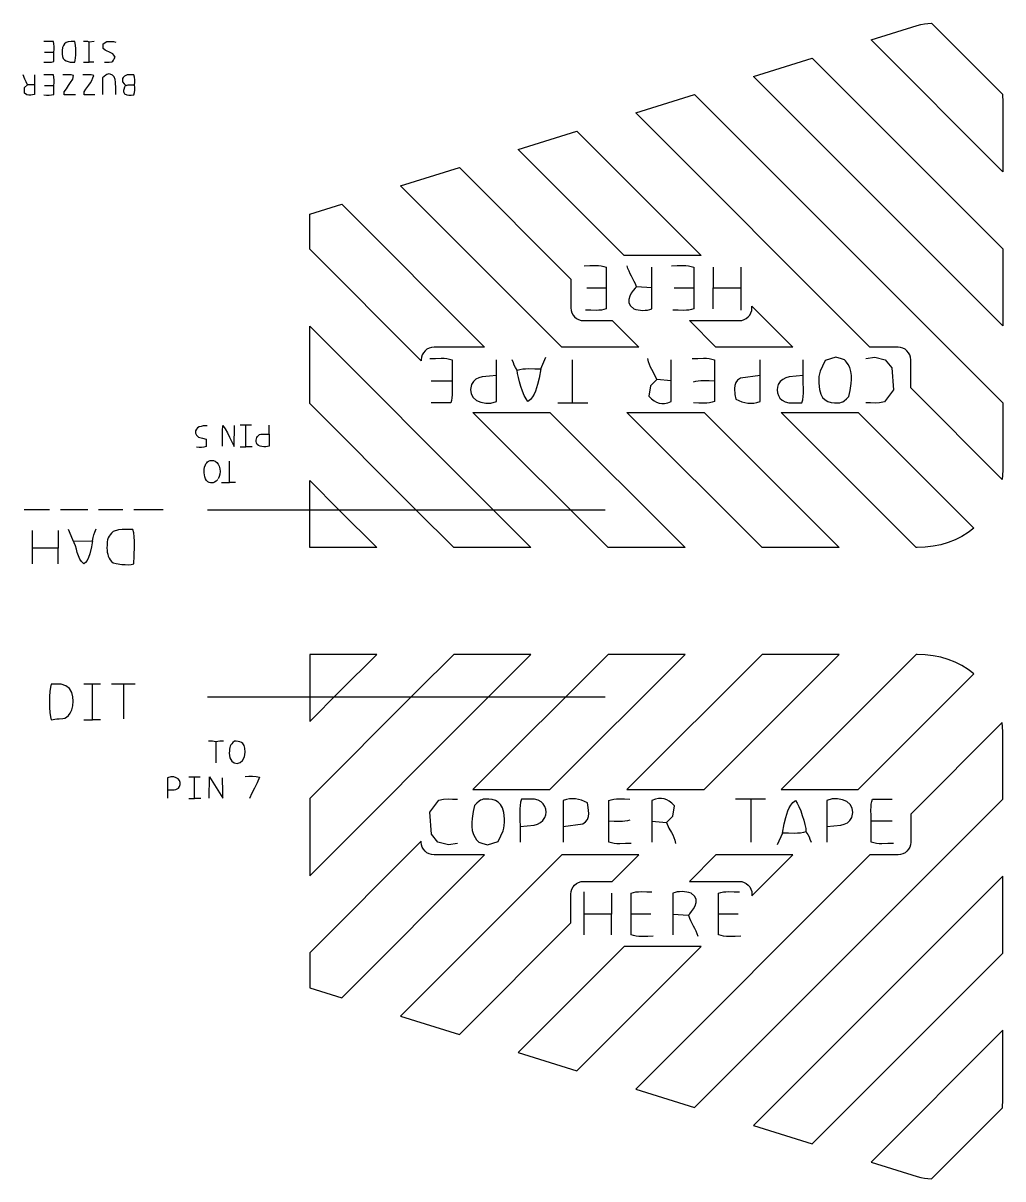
# Model space of a CAD drawing. Extents: x -117 to 9, y -90 to -9.
# Drawn here: x -55 to 8.6, y -86 to -11 of the extents above; entities that cross this region are included whole.
import ezdxf

# ---------------------------------------------------------------- set-up
doc = ezdxf.new("R2010")
doc.units = 0
doc.layers.add('LINE-ART', color=7, linetype='CONTINUOUS')

msp = doc.modelspace()

# ---------------------------------------------------------------- linework, layer by layer
at = {"layer": 'LINE-ART', "color": 250}
for points in [[(8.6041, -20.6837), (0.0526, -12.1322), (3.0416, -11.2046), (3.2758, -11.1405), (3.5087, -11.0935), (3.7399, -11.0631), (3.9692, -11.0488), (8.5692, -15.6488), (8.6041, -16.2046), (8.6041, -20.6837)], [(-52.4259, -13.0529), (-52.4064, -13.2189), (-52.3517, -13.3464), (-52.2677, -13.4402), (-52.16, -13.5057), (-52.0344, -13.5477), (-51.8968, -13.5714), (-51.7529, -13.5819), (-51.6084, -13.5843), (-51.5793, -13.4701), (-51.5585, -13.3093), (-51.546, -13.1173), (-51.5419, -12.9099), (-51.546, -12.7024), (-51.5585, -12.5105), (-51.5793, -12.3497), (-51.6084, -12.2355), (-51.8408, -12.2428), (-52.026, -12.2679), (-52.169, -12.3154), (-52.2748, -12.39), (-52.3484, -12.4963), (-52.3948, -12.6392), (-52.419, -12.8231), (-52.4259, -13.0529)], [(-3.7633, -13.3163), (8.6041, -25.6837), (8.6041, -30.6837), (-7.5791, -14.5005), (-3.7633, -13.3163)], [(-11.395, -15.6846), (8.6041, -35.6837), (8.6041, -40.0672), (8.5667, -40.6463), (2.6244, -34.704), (2.6244, -32.8842), (2.6076, -32.7185), (2.5593, -32.564), (2.4831, -32.4239), (2.3822, -32.3018), (2.26, -32.2008), (2.1199, -32.1246), (1.9654, -32.0763), (1.7997, -32.0595), (-0.0201, -32.0595), (-15.2108, -16.8688), (-11.395, -15.6846)], [(-19.0266, -18.053), (-10.9692, -26.1104), (-15.9692, -26.1104), (-22.8425, -19.2371), (-19.0266, -18.053)], [(-26.6583, -20.4213), (-19.4249, -27.6547), (-19.4249, -29.5192), (-19.4081, -29.6849), (-19.3598, -29.8394), (-19.2836, -29.9795), (-19.1827, -30.1017), (-19.0605, -30.2026), (-18.9204, -30.2788), (-18.7659, -30.3271), (-18.6002, -30.3439), (-16.7357, -30.3439), (-15.0201, -32.0595), (-20.0201, -32.0595), (-30.4742, -21.6054), (-26.6583, -20.4213)], [(-34.29, -22.7896), (-25.0201, -32.0595), (-28.301, -32.0595), (-28.4667, -32.0763), (-28.6212, -32.1246), (-28.7613, -32.2008), (-28.8835, -32.3018), (-28.9844, -32.4239), (-29.0606, -32.564), (-29.1089, -32.7185), (-29.1257, -32.8842), (-29.1257, -32.9539), (-36.3685, -25.7111), (-36.3685, -23.4346), (-34.29, -22.7896)], [(-7.6763, -29.4033), (-5.0201, -32.0595), (-10.0201, -32.0595), (-11.7357, -30.3439), (-8.501, -30.3439), (-8.3353, -30.3271), (-8.1808, -30.2788), (-8.0407, -30.2026), (-7.9186, -30.1017), (-7.8176, -29.9795), (-7.7414, -29.8394), (-7.6931, -29.6849), (-7.6763, -29.5192), (-7.6763, -29.4033)], [(-36.3685, -30.7111), (-24.4321, -42.6475), (-22.0124, -45.0672), (-27.0124, -45.0672), (-29.4321, -42.6475), (-36.3685, -35.7111), (-36.3685, -30.7111)], [(-1.3953, -35.2544), (-1.3145, -34.871), (-1.2371, -34.4128), (-1.2175, -34.1651), (-1.22, -33.91), (-1.2519, -33.6515), (-1.3202, -33.3933), (-1.4433, -33.1818), (-1.5319, -33.0372), (-1.6022, -32.9441), (-1.6702, -32.8871), (-1.8639, -32.8204), (-2.2419, -32.7144), (-2.9301, -32.9359), (-3.1095, -33.2916), (-3.2474, -33.6196), (-3.2964, -33.79), (-3.3298, -33.9736), (-3.3458, -34.1773), (-3.3426, -34.4077), (-3.2974, -34.7995), (-3.2121, -35.1017), (-3.0905, -35.3257), (-2.9366, -35.4832), (-2.754, -35.5856), (-2.5465, -35.6445), (-2.3181, -35.6714), (-2.0725, -35.6778), (-1.9653, -35.6682), (-1.8692, -35.6411), (-1.7818, -35.5992), (-1.7009, -35.5448), (-1.5491, -35.4091), (-1.3953, -35.2544)], [(-20.7866, -36.293), (-12.0124, -45.0672), (-17.0124, -45.0672), (-25.7866, -36.293), (-20.7866, -36.293)], [(-10.7866, -36.293), (-2.0124, -45.0672), (-7.0124, -45.0672), (-15.7866, -36.293), (-10.7866, -36.293)], [(-0.7866, -36.293), (6.7258, -43.8054), (6.3431, -44.0847), (5.9337, -44.3333), (5.4998, -44.5492), (5.0437, -44.7303), (4.5676, -44.8747), (4.0737, -44.9803), (3.5643, -45.0451), (3.0416, -45.0672), (2.9876, -45.0672), (-5.7866, -36.293), (-0.7866, -36.293)], [(-34.4321, -42.6475), (-32.0124, -45.0672), (-36.3685, -45.0672), (-36.3685, -42.6475), (-36.3685, -40.7111), (-34.4321, -42.6475)], [(-49.1177, -44.0268), (-49.2263, -44.1371), (-49.3149, -44.2355), (-49.385, -44.3314), (-49.4384, -44.4342), (-49.477, -44.5532), (-49.5024, -44.6978), (-49.5163, -44.8774), (-49.5206, -45.1014), (-49.5156, -45.229), (-49.4999, -45.361), (-49.4724, -45.4937), (-49.4319, -45.6236), (-49.3773, -45.7469), (-49.3075, -45.8601), (-49.2213, -45.9596), (-49.1177, -46.0417), (-48.9264, -46.097), (-48.5605, -46.1532), (-48.3488, -46.1691), (-48.1374, -46.1704), (-47.9412, -46.152), (-47.7746, -46.1089), (-47.7597, -45.588), (-47.7405, -44.9617), (-47.7412, -44.6481), (-47.7552, -44.3549), (-47.7871, -44.0979), (-47.8418, -43.8925), (-48.2826, -43.8853), (-48.543, -43.8845), (-48.7718, -43.9212), (-49.1177, -44.0268)], [(-34.4321, -54.4045), (-32.0124, -51.9848), (-36.3685, -51.9848), (-36.3685, -54.4045), (-36.3685, -56.3409), (-34.4321, -54.4045)], [(-36.3685, -66.3409), (-24.4321, -54.4045), (-22.0124, -51.9848), (-27.0124, -51.9848), (-29.4321, -54.4045), (-36.3685, -61.3409), (-36.3685, -66.3409)], [(-20.7866, -60.759), (-12.0124, -51.9848), (-17.0124, -51.9848), (-25.7866, -60.759), (-20.7866, -60.759)], [(-10.7866, -60.759), (-2.0124, -51.9848), (-7.0124, -51.9848), (-15.7866, -60.759), (-10.7866, -60.759)], [(-0.7866, -60.759), (6.7258, -53.2466), (6.3431, -52.9673), (5.9337, -52.7187), (5.4998, -52.5028), (5.0437, -52.3217), (4.5676, -52.1773), (4.0737, -52.0717), (3.5643, -52.0069), (3.0416, -51.9848), (2.9876, -51.9848), (-5.7866, -60.759), (-0.7866, -60.759)], [(-53.1334, -53.9194), (-53.1844, -54.1176), (-53.2208, -54.3947), (-53.2426, -54.7245), (-53.2499, -55.0805), (-53.2426, -55.4365), (-53.2208, -55.7663), (-53.1844, -56.0434), (-53.1334, -56.2416), (-52.7705, -56.1688), (-52.6105, -56.1671), (-52.3873, -56.1523), (-52.2637, -56.1184), (-52.1381, -56.0551), (-52.0153, -55.954), (-51.8999, -55.8062), (-51.7959, -55.5873), (-51.7273, -55.3208), (-51.7015, -55.0281), (-51.7261, -54.7306), (-51.8088, -54.4495), (-51.957, -54.2064), (-52.1782, -54.0226), (-52.4802, -53.9194), (-53.1334, -53.9194)], [(-11.395, -81.3674), (8.6041, -61.3683), (8.6041, -56.9848), (8.5667, -56.4057), (2.6244, -62.348), (2.6244, -64.1678), (2.6076, -64.3335), (2.5593, -64.488), (2.4831, -64.6281), (2.3822, -64.7503), (2.26, -64.8512), (2.1199, -64.9274), (1.9654, -64.9757), (1.7997, -64.9925), (-0.0201, -64.9925), (-15.2108, -80.1832), (-11.395, -81.3674)], [(-41.2562, -57.624), (-41.3517, -57.7038), (-41.4269, -57.7784), (-41.4843, -57.8528), (-41.526, -57.9323), (-41.5544, -58.0217), (-41.5719, -58.1262), (-41.5807, -58.2507), (-41.5831, -58.4005), (-41.5392, -58.7), (-41.4235, -58.9096), (-41.2598, -59.0301), (-41.0723, -59.062), (-40.8847, -59.0062), (-40.721, -58.8633), (-40.6053, -58.6339), (-40.5614, -58.3188), (-40.5785, -58.0768), (-40.6261, -57.8985), (-40.6989, -57.7742), (-40.7918, -57.6943), (-40.8992, -57.649), (-41.016, -57.6287), (-41.1367, -57.6235), (-41.2562, -57.624)], [(-25.6751, -61.7976), (-25.7559, -62.181), (-25.8333, -62.6392), (-25.8529, -62.8869), (-25.8504, -63.142), (-25.8185, -63.4005), (-25.7502, -63.6587), (-25.6271, -63.8702), (-25.5385, -64.0148), (-25.4682, -64.1079), (-25.4002, -64.1649), (-25.2065, -64.2316), (-24.8285, -64.3376), (-24.1403, -64.1161), (-23.9609, -63.7604), (-23.823, -63.4324), (-23.774, -63.262), (-23.7406, -63.0784), (-23.7246, -62.8747), (-23.7278, -62.6443), (-23.773, -62.2525), (-23.8583, -61.9503), (-23.9799, -61.7263), (-24.1338, -61.5688), (-24.3164, -61.4664), (-24.5239, -61.4075), (-24.7523, -61.3806), (-24.9979, -61.3742), (-25.1051, -61.3838), (-25.2012, -61.4109), (-25.2886, -61.4528), (-25.3695, -61.5072), (-25.5213, -61.6429), (-25.6751, -61.7976)], [(-34.29, -74.2624), (-25.0201, -64.9925), (-28.301, -64.9925), (-28.4667, -64.9757), (-28.6212, -64.9274), (-28.7613, -64.8512), (-28.8835, -64.7503), (-28.9844, -64.6281), (-29.0606, -64.488), (-29.1089, -64.3335), (-29.1257, -64.1678), (-29.1257, -64.0981), (-36.3685, -71.3409), (-36.3685, -73.6174), (-34.29, -74.2624)], [(-26.6583, -76.6307), (-19.4249, -69.3973), (-19.4249, -67.5328), (-19.4081, -67.3671), (-19.3598, -67.2126), (-19.2836, -67.0725), (-19.1827, -66.9504), (-19.0605, -66.8494), (-18.9204, -66.7732), (-18.7659, -66.7249), (-18.6002, -66.7081), (-16.7357, -66.7081), (-15.0201, -64.9925), (-20.0201, -64.9925), (-30.4742, -75.4466), (-26.6583, -76.6307)], [(-7.6763, -67.6487), (-5.0201, -64.9925), (-10.0201, -64.9925), (-11.7357, -66.7081), (-8.501, -66.7081), (-8.3353, -66.7249), (-8.1808, -66.7732), (-8.0407, -66.8494), (-7.9186, -66.9504), (-7.8176, -67.0725), (-7.7414, -67.2126), (-7.6931, -67.3671), (-7.6763, -67.5328), (-7.6763, -67.6487)], [(-3.7633, -83.7357), (8.6041, -71.3683), (8.6041, -66.3683), (-7.5791, -82.5515), (-3.7633, -83.7357)], [(-19.0266, -78.999), (-10.9692, -70.9416), (-15.9692, -70.9416), (-22.8425, -77.8149), (-19.0266, -78.999)], [(8.6041, -76.3683), (0.0526, -84.9198), (3.0416, -85.8474), (3.2758, -85.9115), (3.5087, -85.9585), (3.7399, -85.9889), (3.9692, -86.0032), (8.5692, -81.4032), (8.6041, -80.8474), (8.6041, -76.3683)]]:
    msp.add_lwpolyline(points, close=True, dxfattribs=at)
for points in [[(-53.5702, -12.9303), (-52.9571, -12.9303), (-52.9528, -12.7545), (-52.949, -12.5723), (-52.9595, -12.3954), (-52.9981, -12.2355), (-53.6112, -12.2355)], [(-51.0361, -13.5843), (-50.6682, -13.5843), (-50.6682, -12.2764), (-50.7682, -12.2436), (-50.8446, -12.2325), (-50.9248, -12.2331), (-51.0361, -12.2355)], [(-50.3413, -12.2355), (-50.6682, -12.2764)], [(-49.6874, -13.5843), (-49.3822, -13.582), (-49.2056, -13.551), (-49.1463, -13.5134), (-49.0962, -13.4549), (-49.0475, -13.3711), (-48.9926, -13.2573), (-49.0679, -13.128), (-49.1438, -13.0435), (-49.2229, -12.9895), (-49.3083, -12.9521), (-49.4027, -12.917), (-49.5091, -12.8702), (-49.6303, -12.7976), (-49.7691, -12.6851), (-49.7691, -12.399), (-49.5238, -12.2355), (-49.3738, -12.2325), (-49.2269, -12.2308), (-49.0855, -12.2417), (-48.9516, -12.2764)], [(-53.6112, -13.5843), (-53.4449, -13.5881), (-53.2738, -13.591), (-53.1079, -13.5803), (-52.9571, -13.5434), (-52.9571, -12.9303)], [(-50.3822, -13.5843), (-50.6682, -13.5843)], [(-54.2243, -14.4017), (-54.2243, -15.0557), (-54.6738, -15.0557), (-54.7555, -14.8513), (-54.8373, -14.6878), (-54.9599, -14.4017)], [(-53.5702, -15.0965), (-52.9571, -15.0965), (-52.9528, -14.9206), (-52.949, -14.7384), (-52.9595, -14.5615), (-52.9981, -14.4017), (-53.6112, -14.4017)], [(-51.5676, -15.7096), (-52.3033, -15.7096), (-52.3033, -15.5053), (-52.1537, -15.3034), (-52.0171, -15.0966), (-51.8805, -14.8897), (-51.7309, -14.6878), (-51.6902, -14.4426), (-51.85, -14.404), (-52.0268, -14.3935), (-52.2091, -14.3974), (-52.3849, -14.4017)], [(-50.3005, -15.7096), (-50.9953, -15.7096), (-50.9953, -15.5053), (-50.8851, -15.3221), (-50.6964, -15.0671), (-50.596, -14.9205), (-50.5039, -14.7655), (-50.4295, -14.6051), (-50.3822, -14.4426), (-50.542, -14.404), (-50.7189, -14.3935), (-50.9012, -14.3974), (-51.0771, -14.4017)], [(-48.9516, -15.6687), (-48.9428, -15.2906), (-48.9585, -14.8822), (-48.9952, -14.6962), (-49.0617, -14.5382), (-49.1659, -14.42), (-49.3156, -14.3533), (-49.3927, -14.346), (-49.4645, -14.3557), (-49.5316, -14.3795), (-49.5943, -14.4144), (-49.7083, -14.5058), (-49.81, -14.606), (-49.81, -15.6687)], [(-48.2159, -14.4017), (-48.3795, -14.4834), (-48.4703, -14.5842), (-48.5045, -14.6415), (-48.5068, -14.7117), (-48.5021, -14.8513), (-48.3969, -14.9776), (-48.3356, -15.0572), (-48.3049, -15.0779), (-48.2656, -15.085), (-48.2108, -15.0778), (-48.1342, -15.0557), (-47.7255, -15.0557), (-47.7217, -14.8894), (-47.7188, -14.7183), (-47.7295, -14.5524), (-47.7664, -14.4017), (-48.2159, -14.4017)], [(-54.2243, -15.0557), (-54.2243, -15.6687), (-54.345, -15.7028), (-54.4603, -15.7138), (-54.5802, -15.7124), (-54.7146, -15.7096), (-54.8782, -15.587), (-54.8782, -15.2191), (-54.6738, -15.0557)], [(-53.6112, -15.7096), (-53.4449, -15.7134), (-53.2738, -15.7163), (-53.1079, -15.7056), (-52.9571, -15.6687), (-52.9571, -15.0965)], [(-48.3177, -15.0713), (-48.3719, -15.2044), (-48.4335, -15.3453), (-48.4515, -15.4169), (-48.4527, -15.4883), (-48.4307, -15.5589), (-48.3795, -15.6279), (-48.2289, -15.6938), (-48.0904, -15.716), (-47.9432, -15.7145), (-47.7664, -15.7096), (-47.7295, -15.5589), (-47.7188, -15.393), (-47.7217, -15.2219), (-47.7255, -15.0557)], [(-18.5632, -26.7878), (-18.1989, -26.7788), (-17.8214, -26.7708), (-17.6353, -26.7762), (-17.4549, -26.7925), (-17.2834, -26.8233), (-17.1238, -26.8723), (-17.1239, -28.2271)], [(-15.1765, -28.1424), (-15.2347, -27.9654), (-15.3087, -27.7963), (-15.3929, -27.6323), (-15.4817, -27.4705), (-15.5694, -27.3079), (-15.6503, -27.1419), (-15.7189, -26.9695), (-15.7693, -26.7878)], [(-14.1605, -28.2271), (-15.1765, -28.1424), (-15.2606, -28.244), (-15.3776, -28.3862), (-15.5021, -28.5598), (-15.6086, -28.7558), (-15.6717, -28.9651), (-15.6659, -29.1785), (-15.5658, -29.3871), (-15.3458, -29.5817), (-15.2046, -29.6217), (-15.0573, -29.6518), (-14.9061, -29.6714), (-14.7529, -29.6795), (-14.5997, -29.6755), (-14.4485, -29.6583), (-14.3015, -29.6273), (-14.1605, -29.5817), (-14.1605, -28.2271), (-14.1605, -26.8724)], [(-12.8905, -26.7878), (-12.5262, -26.7788), (-12.1487, -26.7708), (-11.9626, -26.7762), (-11.7823, -26.7925), (-11.6108, -26.8233), (-11.4512, -26.8723), (-11.4512, -28.2271)], [(-10.1812, -26.8724), (-10.1812, -28.2271)], [(-8.4032, -26.8723), (-8.4033, -28.2271)], [(-18.3938, -28.2271), (-17.1239, -28.2271), (-17.1239, -29.5817), (-17.2748, -29.6284), (-17.4361, -29.6582), (-17.6053, -29.6744), (-17.7797, -29.6803), (-18.1341, -29.6742), (-18.4785, -29.6663)], [(-12.7212, -28.227), (-11.4512, -28.2271), (-11.4512, -29.5817), (-11.6021, -29.6284), (-11.7634, -29.6582), (-11.9326, -29.6744), (-12.1071, -29.6803), (-12.4614, -29.6742), (-12.8058, -29.6664)], [(-10.1812, -29.5817), (-10.1812, -28.2271), (-8.4033, -28.2271), (-8.4032, -29.6664)], [(-28.5731, -32.7991), (-28.2088, -32.7901), (-27.8313, -32.7822), (-27.6452, -32.7875), (-27.4649, -32.8038), (-27.2934, -32.8347), (-27.1338, -32.8837), (-27.1338, -34.2384)], [(-24.2551, -33.8998), (-24.6993, -33.9372), (-25.1685, -33.9927), (-25.3876, -34.0534), (-25.5831, -34.1499), (-25.7451, -34.2928), (-25.8638, -34.4924), (-25.9376, -34.8135), (-25.8972, -35.0957), (-25.7604, -35.3323), (-25.5451, -35.5164), (-25.269, -35.6413), (-24.9501, -35.7002), (-24.6062, -35.6864), (-24.2552, -35.5931), (-24.2551, -33.8998), (-24.2551, -32.8838)], [(-22.9006, -33.5611), (-22.7322, -33.5097), (-22.5506, -33.4777), (-22.3591, -33.4612), (-22.1613, -33.4563), (-21.7607, -33.4662), (-21.3765, -33.4763), (-21.4825, -34.0659), (-21.595, -34.4848), (-21.7225, -34.91), (-21.8076, -35.1104), (-21.9152, -35.295), (-22.0516, -35.4578), (-22.2231, -35.5931), (-22.3323, -35.4229), (-22.4458, -35.1912), (-22.5579, -34.9168), (-22.6631, -34.6184), (-22.7556, -34.3148), (-22.8298, -34.0249), (-22.88, -33.7674), (-22.9006, -33.5611), (-23.0261, -33.3726), (-23.0976, -33.2281), (-23.1552, -33.0808), (-23.2391, -32.8838)], [(-21.3765, -33.4763), (-21.0378, -32.7143)], [(-19.3445, -32.8838), (-19.3445, -35.6777)], [(-13.8413, -34.1538), (-14.01, -33.7988), (-14.1757, -33.5054), (-14.2524, -33.358), (-14.3223, -33.1975), (-14.3834, -33.0144), (-14.4338, -32.7991)], [(-12.9099, -34.2383), (-13.8413, -34.1538), (-14.2672, -34.5739), (-14.3718, -35.251), (-14.1963, -35.4092), (-14.029, -35.5352), (-13.8648, -35.6286), (-13.6986, -35.689), (-13.5252, -35.7161), (-13.3393, -35.7094), (-13.1359, -35.6685), (-12.9098, -35.5931), (-12.9099, -34.2383), (-12.9098, -32.8837)], [(-11.5552, -32.7991), (-11.1909, -32.7901), (-10.8134, -32.7821), (-10.6273, -32.7875), (-10.4469, -32.8038), (-10.2754, -32.8347), (-10.1158, -32.8838), (-10.1158, -34.2383)], [(-7.1525, -33.8997), (-8.4233, -34.064), (-8.6048, -34.1961), (-8.7218, -34.3613), (-8.786, -34.5486), (-8.8088, -34.747), (-8.7763, -35.1334), (-8.7164, -35.4331), (-8.5276, -35.525), (-8.3366, -35.5998), (-8.1435, -35.6558), (-7.9485, -35.6912), (-7.7518, -35.7044), (-7.5534, -35.6936), (-7.3536, -35.6571), (-7.1525, -35.5931), (-7.1525, -33.8997), (-7.1525, -32.8837)], [(-4.3585, -33.8998), (-4.8082, -33.9391), (-5.267, -33.9952), (-5.4807, -34.0556), (-5.6737, -34.1516), (-5.8384, -34.2937), (-5.9672, -34.4923), (-6.0236, -34.6605), (-6.0423, -34.8406), (-6.0219, -35.0237), (-5.9611, -35.201), (-5.8588, -35.3639), (-5.7137, -35.5035), (-5.5245, -35.611), (-5.2899, -35.6777), (-4.4432, -35.6777), (-4.3848, -35.4832), (-4.3496, -35.2711), (-4.3326, -35.0463), (-4.3294, -34.8136), (-4.3449, -34.3437), (-4.3585, -33.8998), (-4.3585, -32.8838)], [(-0.2945, -32.7991), (0.298, -32.7137), (0.9762, -32.8811), (1.3963, -33.3938), (1.5028, -34.8302), (0.9147, -35.6115), (0.6092, -35.6691), (0.3187, -35.6866), (0.0239, -35.6831), (-0.2945, -35.6777)], [(-28.4885, -34.2383), (-27.1338, -34.2384), (-27.1248, -34.6027), (-27.1169, -34.9802), (-27.1223, -35.1663), (-27.1386, -35.3467), (-27.1695, -35.5182), (-27.2185, -35.6778), (-28.4885, -35.6777)], [(-11.4705, -34.323), (-11.3196, -34.2763), (-11.1583, -34.2465), (-10.9891, -34.2304), (-10.8146, -34.2245), (-10.4602, -34.2305), (-10.1158, -34.2383), (-10.1159, -35.5931), (-10.2668, -35.6397), (-10.4281, -35.6695), (-10.5973, -35.6857), (-10.7717, -35.6916), (-11.1261, -35.6856), (-11.4705, -35.6778)], [(-20.2759, -35.6778), (-19.3445, -35.6777), (-18.3285, -35.6778)], [(-43.0244, -37.1636), (-43.1458, -37.1662), (-43.2766, -37.1768), (-43.4082, -37.1996), (-43.532, -37.239), (-43.6392, -37.299), (-43.7213, -37.3841), (-43.7696, -37.4984), (-43.7754, -37.6462), (-43.7136, -37.7644), (-43.6487, -37.8436), (-43.5786, -37.8931), (-43.5013, -37.9222), (-43.3166, -37.9567), (-43.0779, -38.0218), (-43.0779, -38.5045), (-43.2365, -38.5492), (-43.3879, -38.5636), (-43.5453, -38.5618), (-43.7217, -38.5581)], [(-42.0294, -38.4803), (-42.0321, -38.1894), (-42.0337, -37.8431), (-42.0242, -37.481), (-41.9937, -37.1422), (-41.8455, -37.3575), (-41.7093, -37.6204), (-41.571, -37.9072), (-41.4165, -38.1942), (-41.2654, -38.4992), (-41.2478, -37.1378)], [(-40.8851, -38.5211), (-40.5172, -38.5211), (-40.5172, -37.1315)], [(-40.1494, -37.1315), (-40.5172, -37.1315), (-40.8851, -37.1315)], [(-39.005, -37.7037), (-39.005, -38.4803), (-39.1035, -38.5089), (-39.219, -38.5258), (-39.3436, -38.5291), (-39.4692, -38.5169), (-39.5879, -38.4873), (-39.6916, -38.4385), (-39.7725, -38.3687), (-39.8224, -38.2759), (-39.8395, -38.1881), (-39.8394, -38.0988), (-39.8231, -38.0109), (-39.7918, -37.9277), (-39.7464, -37.8523), (-39.6879, -37.7877), (-39.6176, -37.7372), (-39.5363, -37.7037), (-39.005, -37.7037), (-39.005, -37.1315)], [(-40.1086, -38.5211), (-40.5172, -38.5211)], [(-42.3218, -40.6526), (-42.4249, -40.7463), (-42.5521, -40.8277), (-42.6254, -40.8557), (-42.7056, -40.8711), (-42.793, -40.8705), (-42.8878, -40.8509), (-42.9816, -40.8001), (-43.0592, -40.7161), (-43.1212, -40.6074), (-43.168, -40.4826), (-43.2002, -40.3501), (-43.2183, -40.2186), (-43.223, -40.0965), (-43.2147, -39.9925), (-43.1846, -39.8447), (-43.1334, -39.6991), (-43.0969, -39.6308), (-43.0514, -39.5674), (-42.9958, -39.5103), (-42.9287, -39.4611), (-42.834, -39.4208), (-42.7279, -39.407), (-42.6164, -39.421), (-42.5057, -39.4641), (-42.4019, -39.5374), (-42.3111, -39.6423), (-42.2394, -39.7799), (-42.193, -39.9516), (-42.1804, -40.1209), (-42.1965, -40.2899), (-42.2373, -40.4547), (-42.2986, -40.6112)], [(-42.0805, -40.8415), (-41.5799, -40.8509), (-41.5799, -39.4611)], [(-41.1712, -40.8509), (-41.5799, -40.8509)], [(-53.2458, -42.6075), (-54.8812, -42.6075)], [(-50.7528, -42.6075), (-52.5265, -42.6075)], [(-48.4922, -42.6075), (-50.0776, -42.6075)], [(-45.8733, -42.6075), (-47.7699, -42.6075)], [(-42.9925, -42.6075), (-17.2074, -42.6075)], [(-52.6772, -43.9599), (-52.6772, -45.1014), (-54.3562, -45.1014), (-54.3562, -43.9599)], [(-51.6895, -44.6456), (-50.4609, -44.6311), (-50.5307, -45.0062), (-50.6412, -45.4734), (-50.7152, -45.6968), (-50.8035, -45.8894), (-50.9075, -46.0334), (-51.0286, -46.1108), (-51.176, -45.975), (-51.2883, -45.8025), (-51.3746, -45.6034), (-51.4442, -45.3878), (-51.506, -45.1659), (-51.5693, -44.948), (-51.6433, -44.744), (-51.737, -44.5643), (-52.0056, -43.8925)], [(-50.4609, -44.6311), (-50.4124, -44.408), (-50.361, -44.2357), (-50.3009, -44.0673), (-50.2257, -43.8559)], [(-54.3562, -46.1089), (-54.3562, -45.1014)], [(-52.6772, -46.1089), (-52.6772, -45.1014)], [(-49.9408, -53.9194), (-51.029, -53.9194)], [(-51.029, -56.2416), (-50.4484, -56.2416), (-50.4484, -53.9194)], [(-47.6912, -53.9194), (-49.2149, -53.9194)], [(-48.4169, -56.1688), (-48.4169, -53.9194)], [(-42.9925, -54.7397), (-17.2074, -54.7397)], [(-49.9408, -56.2416), (-50.4484, -56.2416)], [(-42.4415, -59.0136), (-42.4415, -57.6648), (-42.5623, -57.6308), (-42.6776, -57.6198), (-42.7975, -57.6212), (-42.932, -57.624)], [(-41.951, -57.624), (-42.0855, -57.6212), (-42.2054, -57.6198), (-42.3208, -57.6308), (-42.4415, -57.6648)], [(-45.5887, -60.7711), (-45.3796, -60.7784), (-45.1606, -60.7735), (-45.0567, -60.754), (-44.9615, -60.7163), (-44.8787, -60.6556), (-44.812, -60.5668), (-44.7671, -60.4345), (-44.7703, -60.3006), (-44.818, -60.1744), (-44.9061, -60.0656), (-45.0311, -59.9836), (-45.189, -59.9381), (-45.3762, -59.9386), (-45.5887, -59.9946), (-45.5887, -60.7711), (-45.5887, -61.3025)], [(-43.4633, -59.9537), (-43.8311, -59.9537), (-44.1989, -59.9537)], [(-44.1989, -61.3433), (-43.8311, -61.3433), (-43.8311, -59.9537)], [(-42.891, -61.3025), (-42.8745, -59.9396), (-42.0107, -61.303), (-41.9937, -61.0159), (-42.0036, -60.6448), (-42.0225, -60.2757), (-42.0328, -59.9946)], [(-40.5566, -59.9004), (-40.3216, -59.895), (-40.0798, -59.891), (-39.8453, -59.9061), (-39.6322, -59.9583), (-39.7778, -60.3193), (-39.9428, -60.6593), (-40.1114, -60.9954), (-40.2677, -61.3447)], [(-43.4224, -61.3433), (-43.8311, -61.3433)], [(-26.7759, -64.2529), (-27.3684, -64.3383), (-28.0466, -64.1709), (-28.4667, -63.6582), (-28.5732, -62.2218), (-27.9851, -61.4405), (-27.6796, -61.3829), (-27.3891, -61.3654), (-27.0943, -61.3689), (-26.7759, -61.3743)], [(-22.7119, -63.1522), (-22.2622, -63.1129), (-21.8034, -63.0568), (-21.5897, -62.9964), (-21.3967, -62.9004), (-21.232, -62.7583), (-21.1032, -62.5597), (-21.0468, -62.3915), (-21.0281, -62.2114), (-21.0485, -62.0283), (-21.1093, -61.851), (-21.2116, -61.6881), (-21.3567, -61.5485), (-21.5459, -61.441), (-21.7805, -61.3743), (-22.6272, -61.3743), (-22.6856, -61.5688), (-22.7208, -61.7809), (-22.7378, -62.0057), (-22.741, -62.2384), (-22.7255, -62.7083), (-22.7119, -63.1522), (-22.7119, -64.1682)], [(-19.9179, -63.1523), (-18.6471, -62.988), (-18.4656, -62.8559), (-18.3486, -62.6907), (-18.2844, -62.5034), (-18.2616, -62.305), (-18.2941, -61.9186), (-18.354, -61.6189), (-18.5428, -61.527), (-18.7338, -61.4522), (-18.9269, -61.3962), (-19.1219, -61.3608), (-19.3186, -61.3476), (-19.517, -61.3584), (-19.7168, -61.3949), (-19.9179, -61.4589), (-19.9179, -63.1523), (-19.9179, -64.1683)], [(-15.5999, -62.729), (-15.7508, -62.7757), (-15.9121, -62.8055), (-16.0813, -62.8216), (-16.2558, -62.8275), (-16.6102, -62.8215), (-16.9546, -62.8137), (-16.9545, -61.4589), (-16.8036, -61.4123), (-16.6423, -61.3825), (-16.4731, -61.3663), (-16.2987, -61.3604), (-15.9443, -61.3664), (-15.5999, -61.3742)], [(-14.1605, -62.8137), (-13.2291, -62.8982), (-12.8032, -62.4781), (-12.6986, -61.801), (-12.8741, -61.6428), (-13.0414, -61.5168), (-13.2056, -61.4234), (-13.3718, -61.363), (-13.5452, -61.3359), (-13.7311, -61.3426), (-13.9345, -61.3835), (-14.1606, -61.4589), (-14.1605, -62.8137), (-14.1606, -64.1683)], [(-6.7945, -61.3742), (-7.7259, -61.3743), (-8.7419, -61.3742)], [(-7.7259, -64.1682), (-7.7259, -61.3743)], [(-4.1698, -63.4909), (-4.3382, -63.5423), (-4.5198, -63.5743), (-4.7113, -63.5908), (-4.9091, -63.5957), (-5.3097, -63.5858), (-5.6939, -63.5757), (-5.5879, -62.9861), (-5.4754, -62.5672), (-5.3479, -62.142), (-5.2628, -61.9416), (-5.1552, -61.757), (-5.0188, -61.5942), (-4.8473, -61.4589), (-4.7381, -61.6291), (-4.6246, -61.8608), (-4.5125, -62.1352), (-4.4073, -62.4336), (-4.3148, -62.7372), (-4.2406, -63.0271), (-4.1904, -63.2846), (-4.1698, -63.4909), (-4.0443, -63.6794), (-3.9728, -63.8239), (-3.9152, -63.9712), (-3.8313, -64.1682)], [(-2.8153, -63.1522), (-2.3711, -63.1148), (-1.9019, -63.0593), (-1.6828, -62.9986), (-1.4873, -62.9021), (-1.3253, -62.7592), (-1.2066, -62.5596), (-1.1328, -62.2385), (-1.1732, -61.9563), (-1.31, -61.7197), (-1.5254, -61.5356), (-1.8014, -61.4107), (-2.1203, -61.3518), (-2.4642, -61.3656), (-2.8152, -61.4589), (-2.8153, -63.1522), (-2.8153, -64.1682)], [(1.4181, -62.8137), (0.0634, -62.8136), (0.0544, -62.4493), (0.0465, -62.0718), (0.0519, -61.8857), (0.0682, -61.7053), (0.0991, -61.5338), (0.1481, -61.3742), (1.4181, -61.3743)], [(-15.5152, -64.2529), (-15.8795, -64.2619), (-16.257, -64.2699), (-16.4431, -64.2645), (-16.6235, -64.2482), (-16.795, -64.2173), (-16.9546, -64.1682), (-16.9546, -62.8137)], [(-13.2291, -62.8982), (-13.0604, -63.2532), (-12.8948, -63.5466), (-12.818, -63.694), (-12.7481, -63.8545), (-12.687, -64.0376), (-12.6366, -64.2529)], [(1.5027, -64.2529), (1.1384, -64.2619), (0.7609, -64.2699), (0.5748, -64.2645), (0.3945, -64.2482), (0.223, -64.2173), (0.0634, -64.1683), (0.0634, -62.8136)], [(-5.6939, -63.5757), (-6.0326, -64.3377)], [(-16.7852, -67.4703), (-16.7852, -68.8249), (-18.5631, -68.8249), (-18.5632, -67.3856)], [(-14.2452, -68.825), (-15.5152, -68.8249), (-15.5152, -67.4703), (-15.3643, -67.4236), (-15.203, -67.3938), (-15.0338, -67.3776), (-14.8594, -67.3717), (-14.505, -67.3778), (-14.1606, -67.3856)], [(-12.8059, -68.8249), (-11.7899, -68.9096), (-11.7058, -68.808), (-11.5888, -68.6658), (-11.4643, -68.4922), (-11.3578, -68.2962), (-11.2947, -68.0869), (-11.3005, -67.8735), (-11.4006, -67.6649), (-11.6206, -67.4703), (-11.7618, -67.4303), (-11.9091, -67.4002), (-12.0603, -67.3806), (-12.2136, -67.3725), (-12.3667, -67.3765), (-12.5179, -67.3937), (-12.6649, -67.4247), (-12.8059, -67.4703), (-12.8059, -68.8249), (-12.8059, -70.1796)], [(-8.5726, -68.8249), (-9.8425, -68.8249), (-9.8425, -67.4703), (-9.6916, -67.4236), (-9.5303, -67.3938), (-9.3611, -67.3776), (-9.1867, -67.3717), (-8.8323, -67.3778), (-8.4879, -67.3857)], [(-18.5632, -70.1797), (-18.5631, -68.8249)], [(-16.7852, -70.1796), (-16.7852, -68.8249)], [(-14.0759, -70.2642), (-14.4402, -70.2732), (-14.8177, -70.2812), (-15.0038, -70.2758), (-15.1841, -70.2595), (-15.3556, -70.2287), (-15.5152, -70.1797), (-15.5152, -68.8249)], [(-11.7899, -68.9096), (-11.7317, -69.0866), (-11.6577, -69.2557), (-11.5735, -69.4197), (-11.4847, -69.5815), (-11.397, -69.7441), (-11.3161, -69.9101), (-11.2475, -70.0825), (-11.1971, -70.2642)], [(-8.4032, -70.2642), (-8.7675, -70.2732), (-9.145, -70.2812), (-9.3311, -70.2758), (-9.5115, -70.2595), (-9.683, -70.2287), (-9.8426, -70.1797), (-9.8425, -68.8249)]]:
    msp.add_lwpolyline(points, dxfattribs=at)

doc.saveas('drawing.dxf')
